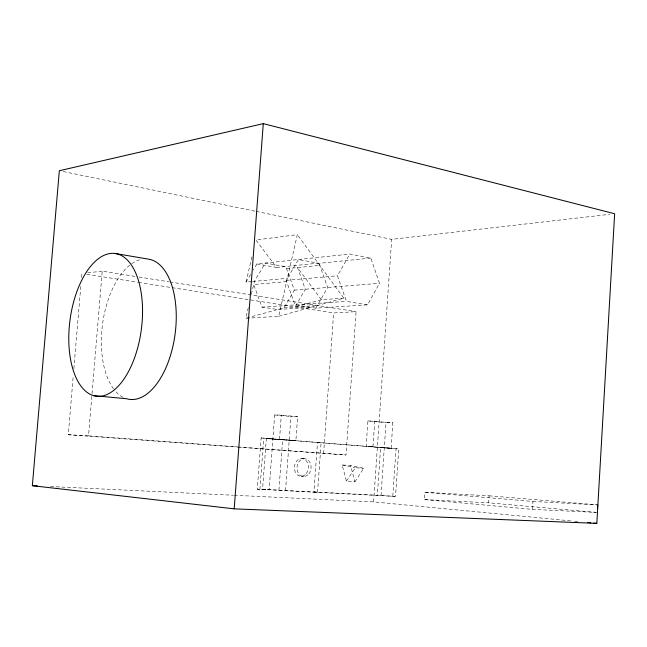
<?xml version="1.0" encoding="UTF-8"?>
<svg xmlns="http://www.w3.org/2000/svg" width="647" height="647" viewBox="0 0 647 647"><rect width="100%" height="100%" fill="white"/><g stroke="black" fill="none" stroke-linecap="round" stroke-linejoin="round"><path stroke-width="0.49" stroke-dasharray="3.23 2.43" d="M532.505 509.375L532.982 501.474L424.877 492.294L424.4 499.589L532.505 509.375L596.308 512.416M596.299 512.375L488.647 502.824L489.083 495.82L424.877 492.294M391.12 448.193L392.842 422.831L367.917 420.89L366.153 446.381L391.12 448.193L380.606 447.643L377.347 495.238L395.519 496.427L398.73 448.921L261.121 437.946L257.304 489.197L395.519 496.427M392.81 496.176L396.021 448.775L398.73 448.921M372.955 446.729L374.726 421.1M570.686 520.859L373.626 501.902L391.661 239.358L609.652 214.327M381.026 495.57L386.016 422.62L392.842 422.831M317.556 492.302L321.098 442.758L317.475 442.58L313.932 491.963L317.556 492.302L262.577 489.189L266.338 438.569L295.889 440.534L297.62 416.66L281.299 415.123L274.668 414.937L269.128 489.803L257.304 489.197M323.613 453.652L333.65 312.962L356.076 311.644L346.016 454.987L68.299 434.727L73.265 375.648M285.529 490.652L290.948 416.466L297.62 416.66M259.916 489.439L263.741 438.068M279.528 439.216L281.299 415.123M278.938 490.03L282.626 439.871L295.889 440.534M68.299 434.727L88.526 435.843L91.947 394.678M92.036 393.667L102.21 271.158L135.069 276.398M73.855 368.644L80.932 284.543M81.514 277.531L81.854 273.527M248.27 307.665L245.795 318.275L278.655 316.351L297.329 234.675L255.888 239.988L276.487 267.421L318.195 263.175M251.416 294.167L254.408 281.34L265.327 263.054L284.955 266.564L286.54 268.683L294.312 290.147L284.09 307.729L245.795 318.275M251.61 281.591L246.022 282.108L252.217 255.654M370.796 258.088L319.076 263.337L298.372 259.528L286.152 280.369L295.048 304.874L315.841 308.158L367.536 304.858L379.482 283.289L370.796 258.088L349.817 254.045L256.908 263.952L253.284 270.001M367.536 304.858L346.468 301.389L337.435 275.776L349.817 254.045M315.841 308.158L327.649 287.462L319.076 263.337M246.022 282.108L250.688 274.328M354.88 481.829L363.711 468.315L350.593 465.525L342.174 464.958L346.444 481.142L354.88 481.829L350.593 465.525M346.444 481.142L355.268 467.732L363.711 468.315M278.655 316.351L343.783 298.146L297.329 234.675M321.341 299.723L295.048 307.002L305.303 289.266L297.507 267.591L321.341 299.723L343.783 298.146M87.668 272.848L102.21 271.158M286.54 268.683L319.796 265.367M252.548 281.51L287.349 278.331M286.152 280.369L337.435 275.776M286.597 281.607L253.664 284.518L262.027 307.115L277.62 309.509L310.803 307.357M294.312 290.147L379.482 283.289M262.027 307.115L346.468 301.389M284.09 307.729L317.329 305.538M50.523 486.544L233.276 495.23M234.287 495.278L373.626 501.902M424.4 499.589L488.647 502.824M313.932 491.963L377.347 495.238M532.982 501.474L596.744 504.838M301.623 458.529L304.276 458.699M88.526 435.843L237.384 446.907M238.395 446.988L346.016 454.987M261.121 437.946L396.021 448.775M266.338 438.569L282.626 439.871M301.251 476.257L303.904 476.467M489.083 495.82L596.736 504.806M274.668 414.937L290.948 416.466M367.917 420.89L386.016 422.62M262.577 489.189L269.128 489.803M574.706 521.247L578.733 521.628M86.827 274.304L137.585 282.254M138.579 282.415L333.65 312.962M139.048 277.037L168.916 281.793M169.91 281.955L356.076 311.644M256.908 263.952L276.487 267.421M63.293 171.544L255.169 211.173M256.155 211.375L391.661 239.358M342.174 464.958L355.268 467.732M123.067 397.307A70.758 36.612 -82.5 0 1 114.155 389.623M113.549 388.839A70.758 36.612 -82.5 0 1 104.207 314.434A70.758 36.612 -82.5 0 1 140.536 259.552M308.894 473.806A8.896 7.036 -85.2 0 0 306.088 458.982A8.896 7.036 -85.2 0 0 297.199 469.965A8.896 7.036 -85.2 0 0 308.894 473.806M306.241 473.604A8.88 7.028 -85.2 0 0 303.435 458.804A8.88 7.028 -85.2 0 0 294.555 469.771A8.88 7.028 -85.2 0 0 306.241 473.604"/><path stroke-width="0.97" d="M597.521 508.671L597.739 504.886M596.825 523.374L614.65 213.753L263.297 123.626L59.338 170.727L32.35 485.687L234.19 508.849L596.825 523.374L593.809 523.083M234.19 508.849L263.297 123.626M32.35 485.687L37.397 485.921M93.411 395.6L126.691 398.762A70.758 36.612 -82.5 0 0 174.674 337.022A70.758 36.612 -82.5 0 0 148.26 259.107L115.247 253.503A71.987 35.981 -82.5 0 0 70.022 356.117A71.987 35.981 -82.5 0 0 131.721 364.916A71.987 35.981 -82.5 0 0 115.247 253.503M587.775 522.501L590.792 522.792"/></g></svg>
